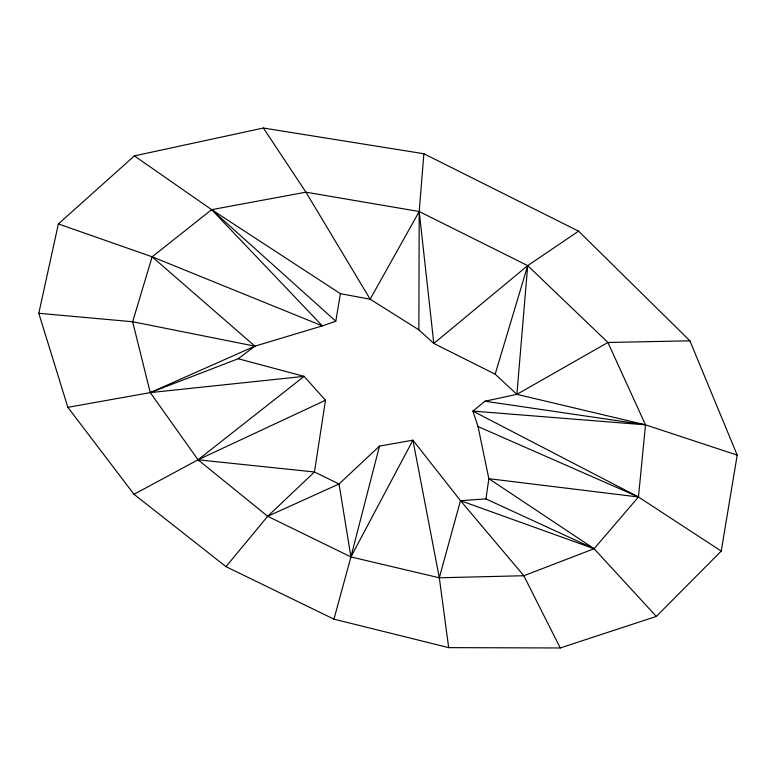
<?xml version="1.0" encoding="UTF-8"?>
<svg xmlns="http://www.w3.org/2000/svg" width="776" height="776" viewBox="0 0 776 776"><rect width="100%" height="100%" fill="white"/><g stroke="black" fill="none" stroke-linecap="round" stroke-linejoin="round"><path stroke-width="1.16" d="M737.2 455.114L645.506 424.841L516.884 394.344L495.166 374.178L433.823 343.477L418.865 329.839L419.205 211.508L423.88 153.745L263.394 128.03L134.384 155.889L58.375 223.944L38.8 313.3L67.861 407.332L134.006 494.302L225.991 566.645L333.952 619.161L448.683 647.63L560.253 647.97L656.321 616.425L721.234 551.086L737.2 455.114L689.913 340.81L578.586 231.151L423.88 153.745M656.321 616.425L594.106 548.729L485.96 498.92L488.841 478.685L478.035 426.567L472.885 411.086L484.951 401.211L516.884 394.344L527.699 265.625L578.586 231.151M67.861 407.332L150.263 392.608L238.203 358.745L304.114 376.36L325.483 400.261L314.445 471.983L267.691 516.283L225.991 566.645M134.006 494.302L198.035 459.799L304.114 376.36L150.263 392.608L198.035 459.799L267.691 516.283L350.917 556.935L439.313 577.79L523.829 575.734L594.106 548.729L638.464 496.989L645.506 424.841L607.918 342.478L527.699 265.625L419.205 211.508L305.928 192.167L211.644 209.666L152.144 256.798L132.638 321.739L150.263 392.608L254.906 346.154L322.35 325.891L335.804 321.225L340.412 293.697L211.644 209.666L134.384 155.889M560.253 647.97L523.829 575.734L460.478 500.656L412.919 440.176L379.503 446.093L350.917 556.935L333.952 619.161M448.683 647.63L439.313 577.79L460.478 500.656L485.96 498.92M495.166 374.178L527.699 265.625L433.823 343.477L419.205 211.508L370.152 299.206L340.412 293.697M379.503 446.093L339.034 483.991L267.691 516.283M238.203 358.745L254.906 346.154L152.144 256.798L58.375 223.944M516.884 394.344L607.918 342.478L689.913 340.81M325.483 400.261L198.035 459.799L314.445 471.983L339.034 483.991L350.917 556.935L412.919 440.176L439.313 577.79M38.8 313.3L132.638 321.739L254.906 346.154M484.951 401.211L645.506 424.841L472.885 411.086L638.464 496.989L721.234 551.086M460.478 500.656L594.106 548.729L488.841 478.685L638.464 496.989L478.035 426.567M152.144 256.798L322.35 325.891L211.644 209.666L335.804 321.225M418.865 329.839L370.152 299.206L305.928 192.167L263.394 128.03"/></g></svg>
